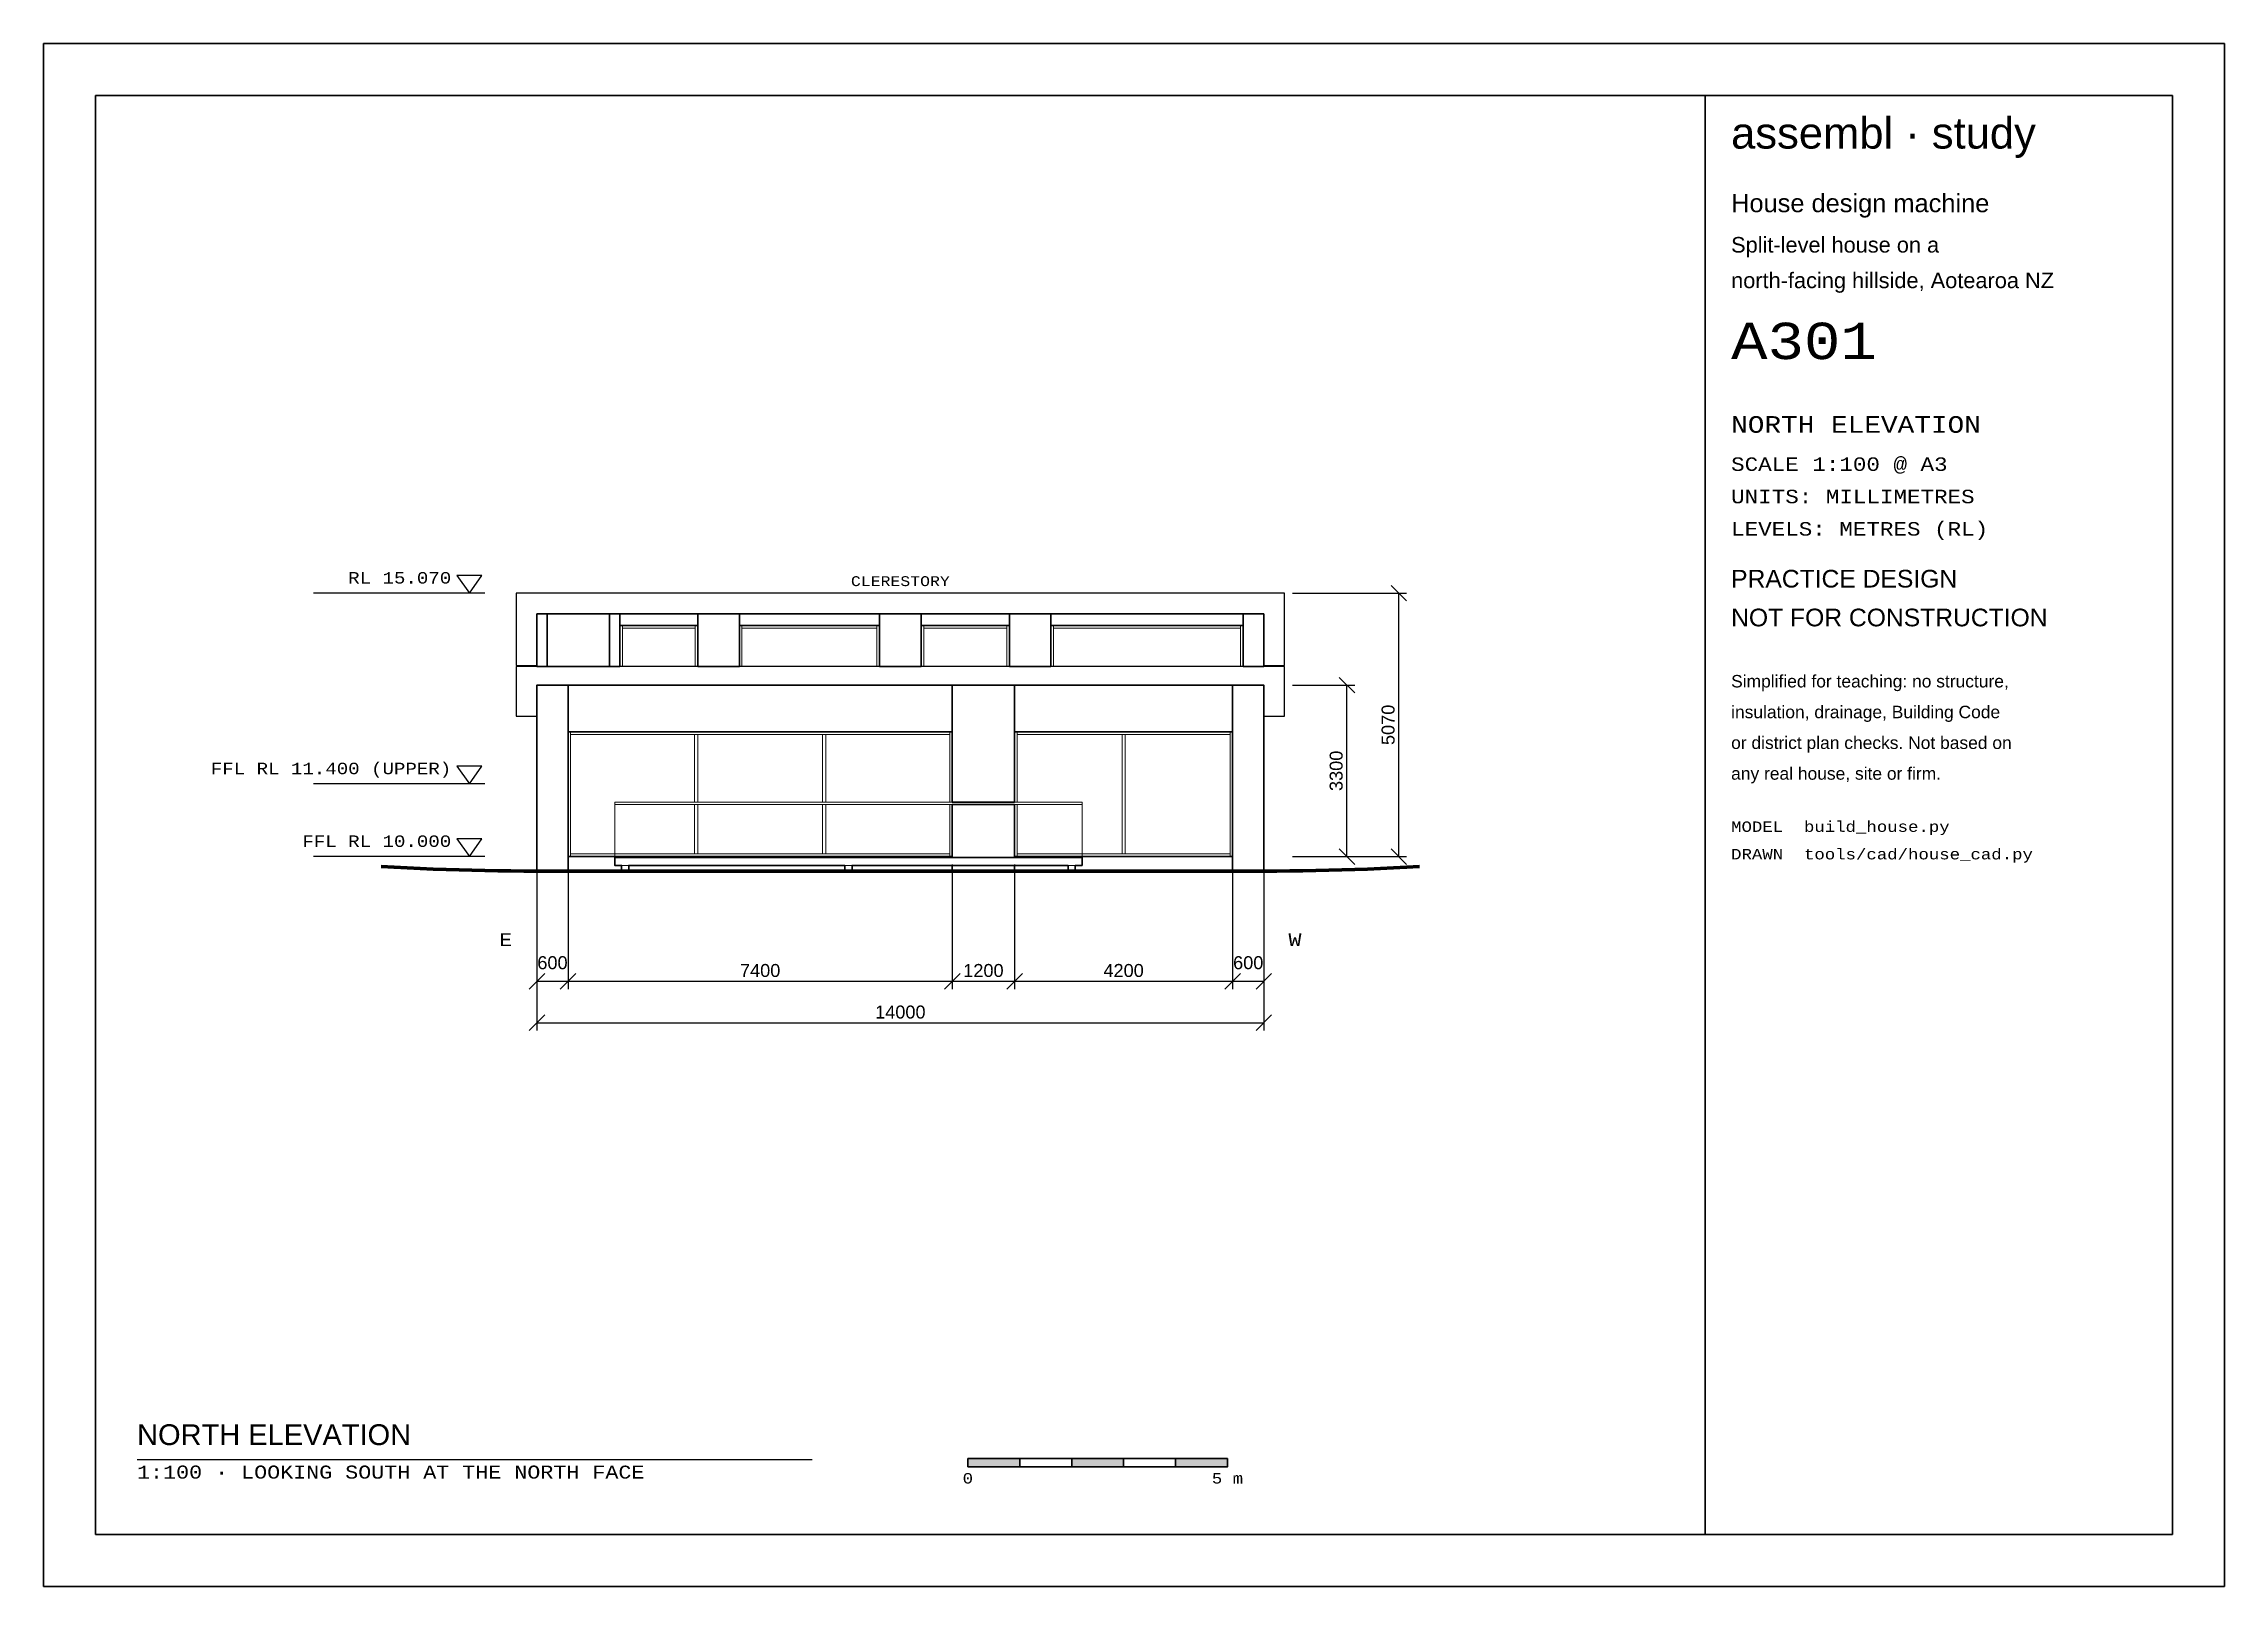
# Model space of a CAD drawing. Header units: millimetres. Extents: x 0 to 42000, y 0 to 29700.
import ezdxf
from ezdxf.enums import TextEntityAlignment as Align

# ---------------------------------------------------------------- set-up
doc = ezdxf.new("R2010")
doc.units = ezdxf.units.MM
for name, color, linetype, lineweight in [('A-ANNO-DIMS', 7, 'Continuous', 18), ('A-ANNO-SYMB', 1, 'Continuous', 25), ('A-ANNO-TEXT', 7, 'Continuous', 25), ('A-ANNO-TTLB', 7, 'Continuous', 35), ('A-DECK', 30, 'Continuous', 18), ('A-ELEV', 7, 'Continuous', 35), ('A-GLAZ', 4, 'Continuous', 18), ('A-ROOF', 7, 'Continuous', 25), ('C-TOPO-MAJR', 96, 'Continuous', 35)]:
    doc.layers.add(name, color=color, linetype=linetype, lineweight=lineweight)
doc.styles.add('ASSEMBL', font='arial.ttf')
doc.styles.add('ASSEMBL-MONO', font='cour.ttf')
doc.dimstyles.new('A100', dxfattribs={"dimscale": 100, "dimtxt": 2.5, "dimasz": 2, "dimexe": 1.5, "dimexo": 1.5, "dimgap": 0.8, "dimtad": 1, "dimdec": 0, "dimdsep": 46, "dimtxsty": 'ASSEMBL', "dimtsz": 1.5, "dimcen": 2.5, "dimclrd": 256, "dimclre": 256, "dimclrt": 256, "dimazin": 3, "dimtfac": 1, "dimtmove": 0, "dimatfit": 3})

msp = doc.modelspace()

# ---------------------------------------------------------------- hatches: boundary and pattern name
at = {"layer": 'A-ANNO-TTLB'}
for points in [[(17800, 2300), (18800, 2300), (18800, 2460), (17800, 2460)], [(19800, 2300), (20800, 2300), (20800, 2460), (19800, 2460)], [(21800, 2300), (22800, 2300), (22800, 2460), (21800, 2460)]]:
    msp.add_hatch(color=256, dxfattribs=at).paths.add_polyline_path(points)

# ---------------------------------------------------------------- linework, layer by layer
at = {"layer": 'A-ANNO-SYMB'}
for p, q in [((8500, 19120), (5200, 19120)), ((8500, 15450), (5200, 15450)), ((8500, 14050), (5200, 14050))]:
    msp.add_line(p, q, dxfattribs=at)
for points in [[(8440, 19460), (7960, 19460), (8200, 19120)], [(8440, 15790), (7960, 15790), (8200, 15450)], [(8440, 14390), (7960, 14390), (8200, 14050)]]:
    msp.add_lwpolyline(points, close=True, dxfattribs=at)
at = {"layer": 'A-ANNO-TEXT'}
msp.add_line((1800, 2440), (14800, 2440), dxfattribs=at)
at = {"layer": 'A-ANNO-TTLB'}
for points in [[(0, 0), (42000, 0), (42000, 29700), (0, 29700)], [(1000, 1000), (41000, 1000), (41000, 28700), (1000, 28700)], [(32000, 1000), (41000, 1000), (41000, 28700), (32000, 28700)], [(17800, 2300), (18800, 2300), (18800, 2460), (17800, 2460)], [(18800, 2300), (19800, 2300), (19800, 2460), (18800, 2460)], [(19800, 2300), (20800, 2300), (20800, 2460), (19800, 2460)], [(20800, 2300), (21800, 2300), (21800, 2460), (20800, 2460)], [(21800, 2300), (22800, 2300), (22800, 2460), (21800, 2460)]]:
    msp.add_lwpolyline(points, close=True, dxfattribs=at)
at = {"layer": 'A-DECK'}
for points in [[(20000, 15050), (20000, 15100), (11000, 15100), (11000, 15050)], [(20000, 13880), (20000, 14030), (11000, 14030), (11000, 13880)], [(11270, 13770), (11270, 13880), (11130, 13880), (11130, 13770)], [(15570, 13880), (15430, 13880), (15430, 13770), (15570, 13770)], [(19870, 13770), (19870, 13880), (19730, 13880), (19730, 13770)]]:
    msp.add_lwpolyline(points, close=True, dxfattribs=at)
at = {"layer": 'A-ELEV'}
for points in [[(9700, 17709.1), (9700, 18721.3), (9500, 18721.3), (9500, 17709.1)], [(10900, 17709.1), (10900, 18721.3), (9700, 18721.3), (9700, 17709.1)], [(11100, 17709.1), (11100, 18721.3), (10900, 18721.3), (10900, 17709.1)], [(12600, 18500), (12600, 18721.3), (11100, 18721.3), (11100, 18500)], [(13400, 17709.1), (13400, 18721.3), (12600, 18721.3), (12600, 17709.1)], [(16100, 18500), (16100, 18721.3), (13400, 18721.3), (13400, 18500)], [(16900, 17709.1), (16900, 18721.3), (16100, 18721.3), (16100, 17709.1)], [(18600, 18500), (18600, 18721.3), (16900, 18721.3), (16900, 18500)], [(19400, 17709.1), (19400, 18721.3), (18600, 18721.3), (18600, 17709.1)], [(23100, 18500), (23100, 18721.3), (19400, 18721.3), (19400, 18500)], [(23500, 17709.1), (23500, 18721.3), (23100, 18721.3), (23100, 17709.1)], [(10100, 13770), (10100, 17350), (9500, 17350), (9500, 13770)], [(17500, 16450), (17500, 17350), (10100, 17350), (10100, 16450)], [(18700, 15100), (18700, 17350), (17500, 17350), (17500, 15100)], [(22900, 16450), (22900, 17350), (18700, 17350), (18700, 16450)], [(23500, 13770), (23500, 17350), (22900, 17350), (22900, 13770)], [(18700, 14030), (18700, 15050), (17500, 15050), (17500, 14030)], [(17500, 14030), (17500, 14050), (10100, 14050), (10100, 13770), (11130, 13770), (11130, 13880), (11000, 13880), (11000, 14030)], [(15430, 13770), (15430, 13880), (11270, 13880), (11270, 13770)], [(17500, 13880), (15570, 13880), (15570, 13770), (17500, 13770)], [(18700, 13770), (18700, 13880), (17500, 13880), (17500, 13770)], [(22900, 13770), (22900, 14050), (18700, 14050), (18700, 14030), (20000, 14030), (20000, 13880), (19870, 13880), (19870, 13770)], [(19730, 13770), (19730, 13880), (18700, 13880), (18700, 13770)]]:
    msp.add_lwpolyline(points, close=True, dxfattribs=at)
at = {"layer": 'A-GLAZ'}
for points in [[(11150, 17709.1), (11150, 18500), (11100, 18500), (11100, 17709.1)], [(12550, 18450), (12550, 18500), (11150, 18500), (11150, 18450)], [(12600, 17709.1), (12600, 18500), (12550, 18500), (12550, 17709.1)], [(13450, 17709.1), (13450, 18500), (13400, 18500), (13400, 17709.1)], [(16050, 18450), (16050, 18500), (13450, 18500), (13450, 18450)], [(16100, 17709.1), (16100, 18500), (16050, 18500), (16050, 17709.1)], [(16950, 17709.1), (16950, 18500), (16900, 18500), (16900, 17709.1)], [(18550, 18450), (18550, 18500), (16950, 18500), (16950, 18450)], [(18600, 17709.1), (18600, 18500), (18550, 18500), (18550, 17709.1)], [(19450, 17709.1), (19450, 18500), (19400, 18500), (19400, 17709.1)], [(23050, 18450), (23050, 18500), (19450, 18500), (19450, 18450)], [(23100, 17709.1), (23100, 18500), (23050, 18500), (23050, 17709.1)], [(12550, 18450), (11150, 18450), (11150, 17709.1), (12550, 17709.1)], [(16050, 17709.1), (16050, 18450), (13450, 18450), (13450, 17709.1)], [(18550, 17709.1), (18550, 18450), (16950, 18450), (16950, 17709.1)], [(23050, 17709.1), (23050, 18450), (19450, 18450), (19450, 17709.1)], [(10150, 14050), (10150, 16450), (10100, 16450), (10100, 14050)], [(17450, 16400), (17450, 16450), (10150, 16450), (10150, 16400)], [(12536.7, 15100), (12536.7, 16400), (10150, 16400), (10150, 14100), (12536.7, 14100), (12536.7, 15050), (11000, 15050), (11000, 15100)], [(12596.7, 15100), (12596.7, 16400), (12536.7, 16400), (12536.7, 15100)], [(15003.3, 15100), (15003.3, 16400), (12596.7, 16400), (12596.7, 15100)], [(15063.3, 15100), (15063.3, 16400), (15003.3, 16400), (15003.3, 15100)], [(17450, 15100), (17450, 16400), (15063.3, 16400), (15063.3, 15100)], [(17500, 15100), (17500, 16450), (17450, 16450), (17450, 15100)], [(18750, 15100), (18750, 16450), (18700, 16450), (18700, 15100)], [(22850, 16400), (22850, 16450), (18750, 16450), (18750, 16400)], [(20770, 14100), (20770, 16400), (18750, 16400), (18750, 15100), (20000, 15100), (20000, 15050), (18750, 15050), (18750, 14100)], [(20830, 14100), (20830, 16400), (20770, 16400), (20770, 14100)], [(22850, 14100), (22850, 16400), (20830, 16400), (20830, 14100)], [(22900, 14050), (22900, 16450), (22850, 16450), (22850, 14050)], [(20000, 14030), (20000, 15050), (11000, 15050), (11000, 14030)], [(12596.7, 14100), (12596.7, 15050), (12536.7, 15050), (12536.7, 14100)], [(15003.3, 14100), (15003.3, 15050), (12596.7, 15050), (12596.7, 14100)], [(15063.3, 14100), (15063.3, 15050), (15003.3, 15050), (15003.3, 14100)], [(17450, 14100), (17450, 15050), (15063.3, 15050), (15063.3, 14100)], [(17500, 14050), (17500, 15050), (17450, 15050), (17450, 14050)], [(18750, 14050), (18750, 15050), (18700, 15050), (18700, 14050)], [(17450, 14050), (17450, 14100), (10150, 14100), (10150, 14050)], [(22850, 14050), (22850, 14100), (18750, 14100), (18750, 14050)]]:
    msp.add_lwpolyline(points, close=True, dxfattribs=at)
at = {"layer": 'A-ROOF'}
for points in [[(23900, 19120), (9100, 19120), (9100, 17730), (9500, 17730), (9500, 18721.3), (23500, 18721.3), (23500, 17730), (23900, 17730)], [(23900, 17709.1), (9100, 17709.1), (9100, 16750), (9500, 16750), (9500, 17350), (23500, 17350), (23500, 16750), (23900, 16750)]]:
    msp.add_lwpolyline(points, close=True, dxfattribs=at)
at = {"layer": 'C-TOPO-MAJR', "lineweight": 70}
msp.add_lwpolyline([(26500, 13860), (26250, 13845.6), (26000, 13832.5), (25750, 13820.6), (25500, 13810), (25250, 13800.6), (25000, 13792.5), (24750, 13785.6), (24500, 13780), (24250, 13775.6), (24000, 13772.5), (23750, 13770.6), (23500, 13770), (23250, 13770), (23000, 13770), (22750, 13770), (22500, 13770), (22250, 13770), (22000, 13770), (21750, 13770), (21500, 13770), (21250, 13770), (21000, 13770), (20750, 13770), (20500, 13770), (20250, 13770), (20000, 13770), (19750, 13770), (19500, 13770), (19250, 13770), (19000, 13770), (18750, 13770), (18500, 13770), (18250, 13770), (18000, 13770), (17750, 13770), (17500, 13770), (17250, 13770), (17000, 13770), (16750, 13770), (16500, 13770), (16250, 13770), (16000, 13770), (15750, 13770), (15500, 13770), (15250, 13770), (15000, 13770), (14750, 13770), (14500, 13770), (14250, 13770), (14000, 13770), (13750, 13770), (13500, 13770), (13250, 13770), (13000, 13770), (12750, 13770), (12500, 13770), (12250, 13770), (12000, 13770), (11750, 13770), (11500, 13770), (11250, 13770), (11000, 13770), (10750, 13770), (10500, 13770), (10250, 13770), (10000, 13770), (9750, 13770), (9500, 13770), (9250, 13770.6), (9000, 13772.5), (8750, 13775.6), (8500, 13780), (8250, 13785.6), (8000, 13792.5), (7750, 13800.6), (7500, 13810), (7250, 13820.6), (7000, 13832.5), (6750, 13845.6), (6500, 13860)], dxfattribs=at)

# ---------------------------------------------------------------- texts
at = {"layer": 'A-ANNO-SYMB', "style": 'ASSEMBL-MONO'}
for s, p in [('RL 15.070', (7850, 19240)), ('FFL RL 11.400 (UPPER)', (7850, 15570)), ('FFL RL 10.000', (7850, 14170))]:
    msp.add_text(s, height=220, dxfattribs=at).set_placement(p, align=Align.BOTTOM_RIGHT)
at = {"layer": 'A-ANNO-TEXT', "style": 'ASSEMBL-MONO'}
msp.add_text('CLERESTORY', height=190, dxfattribs=at).set_placement((16500, 19200), align=Align.BOTTOM_CENTER)
for s, p in [('E', (8900, 12450)), ('W', (24100, 12450))]:
    msp.add_text(s, height=250, dxfattribs=at).set_placement(p, align=Align.MIDDLE_CENTER)
at = {"layer": 'A-ANNO-TEXT'}
for s, height, style, p in [('NORTH ELEVATION', 400, 'ASSEMBL', (1800, 2600)), ('1:100 · LOOKING SOUTH AT THE NORTH FACE', 250, 'ASSEMBL-MONO', (1800, 2000))]:
    msp.add_text(s, height=height, dxfattribs=dict(at, style=style)).set_placement(p, align=Align.BOTTOM_LEFT)
at = {"layer": 'A-ANNO-TTLB'}
for s, height, style, p in [('assembl · study', 600, 'ASSEMBL', (32500, 27500)), ('House design machine', 350, 'ASSEMBL', (32500, 26350)), ('Split-level house on a', 300, 'ASSEMBL', (32500, 25587.5)), ('north-facing hillside, Aotearoa NZ', 300, 'ASSEMBL', (32500, 24902.5)), ('A301', 700, 'ASSEMBL-MONO', (32500, 23417.5)), ('NORTH ELEVATION', 320, 'ASSEMBL-MONO', (32500, 22112.5)), ('SCALE 1:100 @ A3', 260, 'ASSEMBL-MONO', (32500, 21396.5)), ('UNITS: MILLIMETRES', 260, 'ASSEMBL-MONO', (32500, 20773.5)), ('LEVELS: METRES (RL)', 260, 'ASSEMBL-MONO', (32500, 20150.5)), ('PRACTICE DESIGN', 340, 'ASSEMBL', (32500, 19127.5)), ('NOT FOR CONSTRUCTION', 340, 'ASSEMBL', (32500, 18380.5)), ('Simplified for teaching: no structure,', 240, 'ASSEMBL', (32500, 17233.5)), ('insulation, drainage, Building Code', 240, 'ASSEMBL', (32500, 16641.5)), ('or district plan checks. Not based on', 240, 'ASSEMBL', (32500, 16049.5)), ('any real house, site or firm.', 240, 'ASSEMBL', (32500, 15457.5)), ('MODEL  build_house.py', 200, 'ASSEMBL-MONO', (32500, 14465.5)), ('DRAWN  tools/cad/house_cad.py', 200, 'ASSEMBL-MONO', (32500, 13935.5))]:
    msp.add_text(s, height=height, dxfattribs=dict(at, style=style)).set_placement(p, align=Align.BOTTOM_LEFT)
at = {"layer": 'A-ANNO-TTLB', "style": 'ASSEMBL-MONO'}
for s, p in [('0', (17800, 2180)), ('5 m', (22800, 2180))]:
    msp.add_text(s, height=200, dxfattribs=at).set_placement(p, align=Align.TOP_CENTER)

# ---------------------------------------------------------------- dimensions: what is measured, and where the dimension line sits
at = {"layer": 'A-ANNO-DIMS'}
for base, p2 in [((26100, 14050), (23900, 19120)), ((25100, 14050), (23900, 17350))]:
    msp.add_linear_dim(base=base, p1=(23900, 14050), p2=p2, angle=90, dimstyle='A100', dxfattribs=at).render()
for base, p1, p2 in [((9500, 11650), (9500, 14050), (10100, 14050)), ((10100, 11650), (10100, 14050), (17500, 14050)), ((17500, 11650), (17500, 14050), (18700, 14050)), ((18700, 11650), (18700, 14050), (22900, 14050)), ((22900, 11650), (22900, 14050), (23500, 14050)), ((9500, 10850), (9500, 13050), (23500, 13050))]:
    msp.add_linear_dim(base=base, p1=p1, p2=p2, dimstyle='A100', dxfattribs=at).render()

doc.saveas('drawing.dxf')
